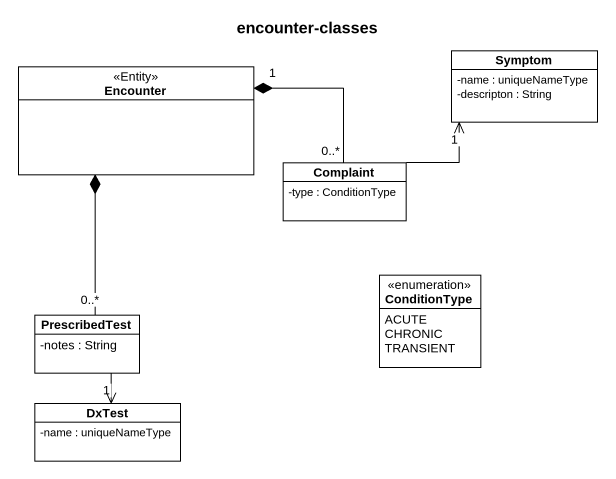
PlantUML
@startuml
title encounter-classes
hide circle
hide empty members
skinparam classAttributeIconSize 0
class Symptom {
  -name : uniqueNameType
  -descripton : String
}
class Encounter <<Entity>>
class Complaint {
  -type : ConditionType
}
class PrescribedTest {
  -notes : String
}
enum ConditionType {
  ACUTE
  CHRONIC
  TRANSIENT
}
class DxTest {
  -name : uniqueNameType
}
Encounter "1" *-right- "0..*" Complaint
Encounter *-- "0..*" PrescribedTest
Complaint -right-> "1" Symptom
PrescribedTest --> "1" DxTest
@enduml
